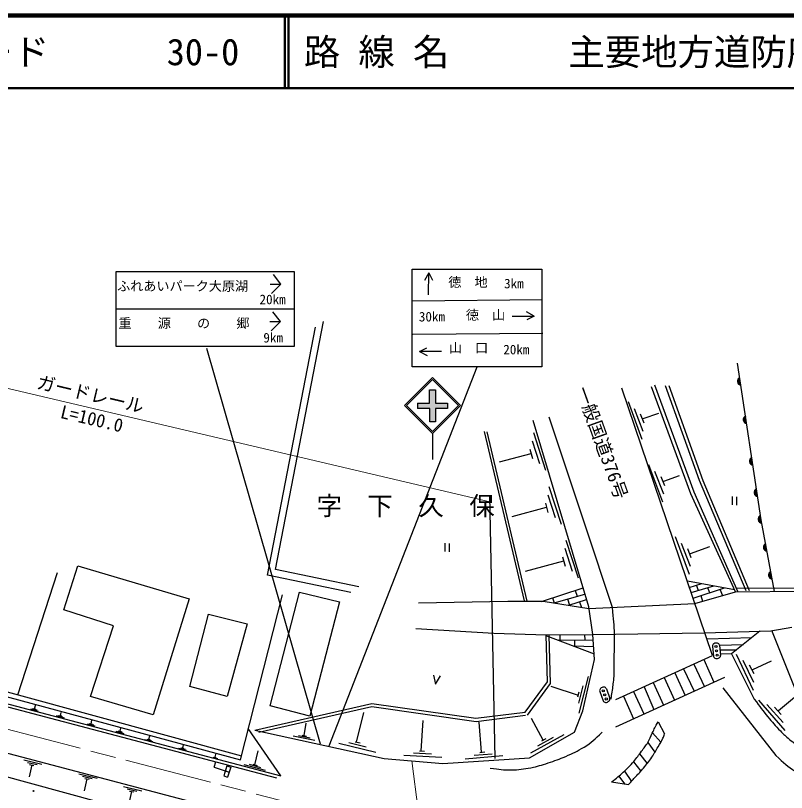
# Model space of a CAD drawing. Units: millimetres, scale not verified. Extents: x 40000 to 680000, y 20000 to 380000.
# Drawn here: x 140743 to 246710, y 273240 to 380000 of the extents above; entities that cross this region are included whole.
import ezdxf
from ezdxf.enums import TextEntityAlignment as Align

# ---------------------------------------------------------------- set-up
doc = ezdxf.new("R2010")
doc.units = ezdxf.units.MM
doc.header["$LTSCALE"] = 1000
doc.linetypes.add('CHAIN', pattern=[18.5, 12, -1.5, 3.5, -1.5])
for name, color, linetype, lineweight in [('M-BGD', 7, 'Continuous', 25), ('M-BMK', 2, 'CHAIN', 13), ('M-STR-HTXT', 7, 'Continuous', 13), ('M-STR-STRC', 7, 'Continuous', 25), ('M-TTL', 2, 'Continuous', 140), ('M-TTL-LINE', 7, 'Continuous', 50)]:
    doc.layers.add(name, color=color, linetype=linetype, lineweight=lineweight)
doc.layers.add('M-BMK-HTXT', color=7, linetype='Continuous')
doc.layers.add('M-TTL-TXT', color=7, linetype='Continuous')
doc.styles.add('ＭＳ ゴシック', font='')
doc.styles.get('ＭＳ ゴシック').set_extended_font_data('MS Gothic')

msp = doc.modelspace()

# ---------------------------------------------------------------- hatches: boundary and pattern name
at = {"layer": 'M-BGD'}
h = msp.add_hatch(color=256, dxfattribs=at)
edge = h.paths.add_edge_path()
edge.add_ellipse((240437, 329733), major_axis=(14, 518), ratio=0.9043965, start_angle=15.0076, end_angle=-176.40977)
edge.add_line((240455, 329215), (240318, 330233))
h = msp.add_hatch(color=256, dxfattribs=at)
edge = h.paths.add_edge_path()
edge.add_ellipse((241232, 324465), major_axis=(8, 518), ratio=0.9043965, start_angle=15.0076, end_angle=-176.40977)
edge.add_line((241256, 323948), (241107, 324964))
h = msp.add_hatch(color=256, dxfattribs=at)
edge = h.paths.add_edge_path()
edge.add_ellipse((242089, 318773), major_axis=(7, 518), ratio=0.9043965, start_angle=15.0076, end_angle=-176.40977)
edge.add_line((242114, 318256), (241963, 319271))
h = msp.add_hatch(color=256, dxfattribs=at)
edge = h.paths.add_edge_path()
edge.add_ellipse((242729, 314463), major_axis=(5, 518), ratio=0.9043965, start_angle=15.0076, end_angle=-176.40977)
edge.add_line((242756, 313946), (242601, 314961))
h = msp.add_hatch(color=256, dxfattribs=at)
edge = h.paths.add_edge_path()
edge.add_ellipse((243277, 310788), major_axis=(2, 518), ratio=0.9043965, start_angle=15.0076, end_angle=-176.40977)
edge.add_line((243307, 310271), (243146, 311285))
h = msp.add_hatch(color=256, dxfattribs=at)
edge = h.paths.add_edge_path()
edge.add_ellipse((244002, 306931), major_axis=(-12, 518), ratio=0.9043965, start_angle=15.0076, end_angle=-176.40977)
edge.add_line((244047, 306416), (243858, 307425))
h = msp.add_hatch(color=256, dxfattribs=at)
edge = h.paths.add_edge_path()
edge.add_ellipse((244713, 303105), major_axis=(-12, 518), ratio=0.9043965, start_angle=15.0076, end_angle=-176.40977)
edge.add_line((244757, 302589), (244569, 303599))
h = msp.add_hatch(color=256, dxfattribs=at)
edge = h.paths.add_edge_path()
edge.add_ellipse((143210, 273441), major_axis=(24.5, -48.2), ratio=1, start_angle=-116.93468, end_angle=63.06532)
at = {"layer": 'M-STR-STRC'}
msp.add_hatch(color=256, dxfattribs=at).paths.add_polyline_path([(198466, 324151), (198466, 326007), (200108, 326007), (200108, 326728), (198466, 326728), (198466, 328569), (197636, 328569), (197636, 326728), (195993, 326728), (195993, 326007), (197667, 326007), (197667, 324151)])

# ---------------------------------------------------------------- linework, layer by layer
at = {"layer": 'M-BGD'}
for p, q in [((176491, 303877), (183054, 337958)), ((175390, 303107), (181953, 337188)), ((243238, 310707), (240001, 332237)), ((233575, 314294), (228169, 328986)), ((234027, 314520), (228621, 329212)), ((234748, 316091), (230081, 329111)), ((235238, 316072), (230570, 329111)), ((236548, 292040), (224068, 328798)), ((226885, 321728), (224989, 326895)), ((227021, 322849), (225815, 325974)), ((214067, 324870), (219984, 307003)), ((227149, 324005), (226653, 325245)), ((227022, 324608), (229146, 325374)), ((219562, 298758), (211888, 324332)), ((210703, 299568), (205191, 322834)), ((211075, 299530), (205564, 322797)), ((211918, 322681), (213602, 317505)), ((211759, 321569), (212776, 318426)), ((211442, 320394), (211791, 319124)), ((211569, 319791), (207198, 318621)), ((229707, 313114), (227811, 318281)), ((229842, 314235), (228637, 317360)), ((229971, 315392), (229475, 316631)), ((229844, 315995), (231997, 316772)), ((241165, 300969), (234748, 316091)), ((241616, 300969), (235238, 316072)), ((214048, 315272), (215732, 310096)), ((206678, 277919), (205957, 314064)), ((213889, 314160), (214906, 311017)), ((239697, 300799), (233575, 314294)), ((240034, 300847), (234027, 314520)), ((239232, 313917), (239232, 312755)), ((213572, 312985), (213921, 311715)), ((239853, 313863), (239853, 312701)), ((213699, 312382), (208948, 311121)), ((245075, 300849), (243238, 310707)), ((199737, 307513), (199737, 306351)), ((216399, 307905), (218082, 302729)), ((233364, 303184), (231468, 308351)), ((200358, 307459), (200358, 306297)), ((216240, 306793), (217256, 303650)), ((219984, 307003), (221824, 301438)), ((233499, 304305), (232294, 307430)), ((233628, 305462), (233132, 306701)), ((233501, 306065), (236183, 307022)), ((215922, 305618), (216272, 304348)), ((147372, 298339), (149293, 304367)), ((149293, 304367), (164618, 299827)), ((216049, 305015), (210776, 303618)), ((141051, 286664), (146499, 303470)), ((187943, 301474), (176491, 303877)), ((186842, 300704), (175390, 303107)), ((233104, 302298), (239550, 301142)), ((213052, 299480), (218787, 301367)), ((221824, 301438), (222743, 298680)), ((233335, 301394), (235075, 301956)), ((233627, 300720), (236718, 301654)), ((233869, 299951), (238181, 301368)), ((234321, 301700), (234592, 301006)), ((235874, 301398), (236130, 300705)), ((237533, 301157), (237895, 300283)), ((239821, 301326), (257587, 301409)), ((171658, 277724), (177434, 300391)), ((175740, 285157), (179784, 300782)), ((214795, 299299), (219005, 300496)), ((217644, 300990), (217950, 300196)), ((234133, 299219), (239697, 300799)), ((234924, 300298), (235180, 299529)), ((239643, 300831), (257587, 301001)), ((164618, 299827), (159640, 283920)), ((196131, 299279), (208400, 299530)), ((208400, 299530), (213284, 299511)), ((213284, 299511), (219551, 298516)), ((214547, 299963), (214786, 299286)), ((216616, 299825), (216892, 298998)), ((216791, 298972), (219222, 299770)), ((218239, 299447), (218547, 298647)), ((219551, 298516), (234133, 299219)), ((154199, 296132), (147372, 298339)), ((220088, 294955), (219562, 298758)), ((151068, 286434), (154199, 296132)), ((195764, 295766), (206481, 295122)), ((244567, 295470), (247437, 295938)), ((206481, 295122), (213659, 294887)), ((213637, 294820), (220272, 292301)), ((213659, 294887), (220127, 294946)), ((213870, 288426), (213659, 294847)), ((214253, 288231), (214081, 294873)), ((215544, 294892), (215544, 294182)), ((218969, 294924), (219000, 294150)), ((220313, 291500), (220088, 294955)), ((220127, 294946), (235431, 295177)), ((235431, 295177), (243103, 295411)), ((243047, 295407), (239135, 292269)), ((243103, 295411), (244567, 295470)), ((248643, 285647), (244684, 295511)), ((108218, 293708), (177195, 275532)), ((215346, 294190), (220204, 294145)), ((217564, 294135), (217564, 293362)), ((235808, 294363), (241950, 294519)), ((108120, 293323), (176634, 275256)), ((217517, 293377), (220200, 293299)), ((236543, 293320), (236694, 291941)), ((237501, 293491), (240786, 293587)), ((237504, 293474), (237659, 292067)), ((237574, 292844), (239894, 292858)), ((218736, 284440), (220313, 291500)), ((223261, 286002), (236548, 292040)), ((235340, 291493), (236733, 288376)), ((239135, 292269), (237634, 292254)), ((239135, 292269), (242287, 286081)), ((242201, 287243), (239837, 292213)), ((233958, 290855), (235432, 287764)), ((242233, 288371), (240744, 291372)), ((242254, 289535), (241646, 290723)), ((242072, 290124), (244654, 291324)), ((198202, 289337), (198461, 288106)), ((231370, 289660), (232790, 286569)), ((232578, 290245), (234012, 287140)), ((198461, 288106), (199141, 289272)), ((210796, 284267), (213870, 288426)), ((218211, 284140), (219512, 289189)), ((223256, 282258), (238259, 289072)), ((228394, 288332), (229801, 285227)), ((229896, 289023), (231303, 285905)), ((104413, 287858), (170907, 270421)), ((134825, 287686), (171658, 277724)), ((135284, 288190), (141085, 286669)), ((211128, 283883), (214253, 288231)), ((218107, 286586), (214373, 287798)), ((218162, 285506), (218784, 287888)), ((221953, 287499), (222420, 286163)), ((227158, 287761), (228499, 284656)), ((237960, 287600), (245237, 278330)), ((141085, 286669), (171801, 278261)), ((159640, 283920), (151068, 286434)), ((218052, 286369), (218225, 287049)), ((221051, 287132), (221509, 285823)), ((224320, 286490), (225686, 283373)), ((225686, 287114), (227085, 284030)), ((245636, 284480), (247813, 286316)), ((103702, 285176), (157517, 270505)), ((143357, 284742), (143516, 285308)), ((173631, 281822), (189698, 285455)), ((181210, 283729), (175740, 285157)), ((189698, 285455), (204025, 283426)), ((246518, 281734), (242931, 285908)), ((246252, 282831), (244027, 285335)), ((142798, 284720), (143872, 284430)), ((143052, 284756), (143669, 284582)), ((143233, 284771), (143509, 284698)), ((146902, 283823), (147021, 284247)), ((174181, 281531), (189737, 285035)), ((187628, 280166), (188640, 284212)), ((189737, 285035), (204063, 283005)), ((204025, 283426), (210796, 284267)), ((217571, 281511), (218736, 284440)), ((245967, 283959), (245068, 284946)), ((146343, 283801), (147418, 283511)), ((146598, 283837), (147215, 283663)), ((146779, 283852), (147055, 283779)), ((151137, 282690), (151251, 283159)), ((196500, 278962), (196764, 283124)), ((204063, 283005), (210835, 283846)), ((213278, 280432), (211654, 283391)), ((229055, 282964), (229939, 281275)), ((150578, 282669), (151652, 282378)), ((150832, 282705), (151449, 282531)), ((151013, 282719), (151289, 282647)), ((155110, 281673), (155217, 282091)), ((177195, 275532), (172732, 282031)), ((180405, 281065), (180695, 282743)), ((204796, 278759), (204452, 282915)), ((154551, 281651), (155625, 281361)), ((154805, 281687), (155422, 281513)), ((154986, 281702), (155262, 281629)), ((159078, 280546), (159214, 281022)), ((173631, 281822), (191428, 277908)), ((178909, 281013), (181890, 280422)), ((179648, 281081), (181229, 280749)), ((180142, 281108), (180730, 280996)), ((211400, 278017), (217571, 281511)), ((211567, 278680), (216137, 281192)), ((212530, 279652), (214690, 280831)), ((228282, 281437), (229421, 280130)), ((158520, 280524), (159594, 280234)), ((158774, 280560), (159391, 280386)), ((158955, 280575), (159231, 280502)), ((163725, 279359), (163827, 279792)), ((185183, 280027), (190251, 278798)), ((186549, 280095), (188939, 279508)), ((187410, 280218), (188093, 280054)), ((213082, 280323), (213697, 280663)), ((227648, 280087), (228629, 278790)), ((163166, 279337), (164240, 279047)), ((163420, 279374), (164037, 279199)), ((163601, 279388), (163877, 279316)), ((168172, 278079), (168332, 278645)), ((173626, 277044), (174092, 278975)), ((195452, 278698), (197909, 278552)), ((196276, 278974), (196978, 278936)), ((204573, 278738), (205272, 278803)), ((141865, 277726), (144369, 277120)), ((167613, 278057), (168687, 277767)), ((167867, 278093), (168484, 277919)), ((168049, 278108), (168324, 278035)), ((191428, 277908), (199483, 277229)), ((194121, 278384), (199327, 278090)), ((199483, 277229), (211400, 278017)), ((202526, 277841), (207720, 278307)), ((203798, 278345), (206250, 278558)), ((226510, 278527), (227574, 277199)), ((142369, 277374), (143698, 277068)), ((142970, 277024), (142598, 275383)), ((142683, 277088), (143280, 276957)), ((168029, 276728), (168263, 277452)), ((168029, 276728), (169846, 276123)), ((169795, 276887), (169372, 275534)), ((169795, 276887), (170321, 276711)), ((170321, 276711), (169897, 275359)), ((172130, 277094), (175063, 276302)), ((172871, 277112), (174426, 276673)), ((173367, 277105), (173946, 276953)), ((225677, 277462), (226689, 276155)), ((149446, 275815), (151949, 275209)), ((149949, 275463), (151278, 275157)), ((169372, 275534), (169897, 275359)), ((169583, 276210), (170109, 276035)), ((223673, 275491), (224443, 274406)), ((224433, 276176), (225413, 274764)), ((150550, 275113), (150178, 273472)), ((150263, 275177), (150860, 275046)), ((222672, 274683), (224997, 274340)), ((155582, 274074), (158086, 273468)), ((156085, 273721), (157414, 273415)), ((156687, 273372), (156315, 271731)), ((156399, 273436), (156996, 273305))]:
    msp.add_line(p, q, dxfattribs=at)
msp.add_lwpolyline([(179784, 300782), (185285, 299446), (181210, 283729)], dxfattribs=at)
msp.add_lwpolyline([(167252, 297729), (172583, 296420), (169835, 286445), (164715, 287819)], close=True, dxfattribs=at)
for centre, radius in [((237023, 293287), 147), ((237100, 292701), 147), ((237177, 292096), 147), ((221526, 287208), 147), ((221733, 286655), 147), ((221945, 286083), 147), ((143210, 273441), 54)]:
    msp.add_circle(centre, radius, dxfattribs=at)
for centre, major_axis, ratio, start_param, end_param in [((240437, 329733), (-14, -518), 0.904396, 3.4297721, 6.3524505), ((241232, 324465), (8, 518), 0.904396, 0.2881795, 3.2108578), ((242089, 318773), (7, 518), 0.904396, 0.2881795, 3.2108578), ((242729, 314463), (-5, -518), 0.904396, 3.4297721, 6.3524505), ((243277, 310788), (2, 518), 0.904396, 0.2881795, 3.2108578), ((244002, 306931), (-12, 518), 0.904396, 0.2881795, 3.2108578), ((244713, 303105), (-12, 518), 0.904396, 0.2881795, 3.2108578), ((237023, 293397), (481, 77), 0.770649, 6.2831853, 9.424778), ((237175, 292019), (-481, -77), 0.770649, 0, 3.1415927), ((221502, 287316), (451, 184), 0.770649, 6.2831853, 9.424778), ((221960, 286007), (-451, -184), 0.770649, 0, 3.1415927)]:
    msp.add_ellipse(centre, major_axis=major_axis, ratio=ratio, start_param=start_param, end_param=end_param, dxfattribs=at)
for points, knots in [([(222743, 298680), (222925, 296897), (222977, 296389), (223023, 294916), (223068, 293462), (223003, 292646), (222982, 291191), (222969, 290301), (223021, 289799), (222942, 288913), (222877, 288176), (222812, 287766), (222702, 287034), (222643, 286643), (222624, 286516), (222542, 286035)], [0, 0, 0, 0, 1, 1, 1, 2, 2, 2, 3, 3, 3, 4, 4, 4, 5, 5, 5, 5]), ([(242287, 286081), (243141, 284904), (243376, 284572), (244136, 283654), (244789, 282866), (245155, 282422), (245870, 281690), (246333, 281216), (246596, 280950), (247112, 280535), (247768, 280007), (248164, 279744), (248875, 279293), (249741, 278743), (250239, 278450), (251157, 277993), (251872, 277637), (252286, 277460), (253035, 277184), (253645, 276960), (253994, 276850), (254624, 276693), (255467, 276483), (255790, 276461), (256820, 276346)], [0, 0, 0, 0, 1, 1, 1, 2, 2, 2, 3, 3, 3, 4, 4, 4, 5, 5, 5, 6, 6, 6, 7, 7, 7, 8, 8, 8, 8]), ([(222672, 274683), (223449, 275288), (223677, 275465), (224275, 276019), (224871, 276570), (225195, 276893), (225726, 277507), (226171, 278023), (226371, 278352), (226776, 278900), (227124, 279373), (227355, 279615), (227654, 280121), (227935, 280598), (228021, 280903), (228264, 281400), (228565, 282015), (228667, 282209), (229055, 282964)], [0, 0, 0, 0, 1, 1, 1, 2, 2, 2, 3, 3, 3, 4, 4, 4, 5, 5, 5, 6, 6, 6, 6]), ([(205998, 276594), (207306, 276396), (207742, 276324), (208867, 276342), (209935, 276360), (210536, 276442), (211585, 276644), (212526, 276825), (213039, 277002), (213950, 277298), (214909, 277610), (215441, 277804), (216366, 278204), (217375, 278640), (217952, 278877), (218883, 279462), (219958, 280139), (220322, 280505), (221399, 281525)], [0, 0, 0, 0, 1, 1, 1, 2, 2, 2, 3, 3, 3, 4, 4, 4, 5, 5, 5, 6, 6, 6, 6]), ([(224997, 274340), (225477, 274868), (225599, 275002), (225988, 275424), (226410, 275881), (226674, 276112), (227073, 276589), (227543, 277151), (227786, 277483), (228198, 278088), (228564, 278626), (228738, 278947), (229069, 279507), (229342, 279971), (229531, 280215), (229734, 280713), (229822, 280929), (229857, 281009), (229939, 281275)], [0, 0, 0, 0, 1, 1, 1, 2, 2, 2, 3, 3, 3, 4, 4, 4, 5, 5, 5, 6, 6, 6, 6]), ([(245237, 278330), (246433, 277232), (246805, 276869), (247936, 276101), (248880, 275461), (249447, 275157), (250460, 274634), (250998, 274356), (251311, 274223), (251868, 273989), (252610, 273677), (252876, 273595), (253805, 273285)], [0, 0, 0, 0, 1, 1, 1, 2, 2, 2, 3, 3, 3, 4, 4, 4, 4])]:
    msp.add_open_spline(points, degree=3, knots=knots, dxfattribs=at)
at = {"layer": 'M-BMK'}
msp.add_line((84290, 296282), (180248, 271355), dxfattribs=at)
at = {"layer": 'M-STR-HTXT'}
msp.add_line((119658, 333478), (205957, 313162), dxfattribs=at)
at = {"layer": 'M-STR-STRC'}
for p, q in [((195261, 331708), (195261, 345169)), ((154595, 334525), (154595, 344830)), ((177221, 343069), (176187, 344406)), ((197565, 344635), (196962, 343581)), ((197527, 341622), (197565, 344635)), ((197565, 344635), (198054, 343618)), ((175762, 343069), (177221, 343069)), ((177221, 343069), (175944, 341793)), ((195261, 340810), (213164, 340963)), ((154595, 339678), (179023, 339678)), ((177153, 337957), (176119, 339293)), ((209009, 338687), (212022, 338689)), ((212022, 338689), (210960, 339277)), ((212022, 338689), (211012, 338186)), ((175694, 337957), (177153, 337957)), ((177153, 337957), (175876, 336681)), ((195338, 336221), (213241, 336374)), ((182643, 279871), (167020, 334240)), ((196260, 333851), (197270, 334354)), ((199273, 333853), (196260, 333851)), ((196260, 333851), (197322, 333262)), ((183870, 279626), (204190, 331731)), ((194196, 326406), (198057, 330267)), ((194493, 326406), (198057, 329970)), ((198057, 330267), (201917, 326406)), ((198057, 329970), (201620, 326406)), ((197636, 326728), (197636, 328569)), ((197636, 328569), (198466, 328569)), ((198466, 328569), (198466, 326728)), ((195993, 326728), (195993, 326007)), ((195993, 326728), (197636, 326728)), ((198466, 326728), (200108, 326728)), ((200108, 326728), (200108, 326007)), ((198057, 322545), (194196, 326406)), ((198057, 322842), (194493, 326406)), ((197667, 326007), (195993, 326007)), ((197667, 324151), (197667, 326007)), ((201917, 326406), (198057, 322545)), ((201620, 326406), (198057, 322842)), ((198466, 326007), (198466, 324151)), ((200140, 326007), (198466, 326007)), ((198466, 324151), (197667, 324151)), ((198057, 322545), (198057, 318989))]:
    msp.add_line(p, q, dxfattribs=at)
at = {"layer": 'M-STR-STRC', "lineweight": 13}
msp.add_line((195215, 277588), (199072, 247072), dxfattribs=at)
at = {"layer": 'M-STR-STRC'}
for points in [[(195261, 345169), (213088, 345169), (213088, 331708), (195261, 331708)], [(154595, 344830), (179023, 344830), (179023, 334525), (154595, 334525)]]:
    msp.add_lwpolyline(points, dxfattribs=at)
at = {"layer": 'M-TTL'}
msp.add_line((680000, 380000), (40000, 380000), dxfattribs=at)
at = {"layer": 'M-TTL-LINE'}
for p, q in [((177750, 380000), (177750, 370000)), ((178250, 380000), (178250, 370000)), ((40000, 370000), (680000, 370000))]:
    msp.add_line(p, q, dxfattribs=at)

# ---------------------------------------------------------------- texts
at = {"layer": 'M-BGD', "style": 'ＭＳ ゴシック'}
msp.add_text('一般国道376号', height=1833, rotation=289.792, dxfattribs=at).set_placement((217230, 328458), align=Align.BOTTOM_LEFT)
at = {"layer": 'M-BMK-HTXT', "style": 'ＭＳ ゴシック'}
msp.add_text('字\u3000下\u3000久\u3000保', height=2566, dxfattribs=at).set_placement((182109, 310570), align=Align.BOTTOM_LEFT)
at = {"layer": 'M-STR-HTXT', "style": 'ＭＳ ゴシック'}
for s, p in [('ガードレール', (143416, 328273)), ('\u3000L=100.0', (144226, 324766))]:
    msp.add_text(s, height=1833, rotation=346.666, dxfattribs=at).set_placement(p, align=Align.BOTTOM_LEFT)
at = {"layer": 'M-STR-STRC', "style": 'ＭＳ ゴシック'}
for s, p in [('徳\u3000地', (200232, 342316)), ('3km', (207898, 342119)), ('ふれあいパーク大原湖', (154706, 341771)), ('20km', (174282, 339937)), ('徳\u3000山', (202643, 337797)), ('重\u3000\u3000源\u3000\u3000の\u3000\u3000郷', (154889, 336667)), ('30km', (196184, 337562)), ('9km', (174808, 334675)), ('山\u3000口', (200307, 333279)), ('20km', (207785, 333044))]:
    msp.add_text(s, height=1320, dxfattribs=at).set_placement(p, align=Align.BOTTOM_LEFT)
at = {"layer": 'M-TTL-TXT', "style": 'ＭＳ ゴシック'}
for s, p in [('図面コード', (120380, 375000)), ('路 線 名', (180380, 375000)), ('主要地方道防府徳地線', (216734, 375000)), ('30-0', (161521, 375000))]:
    msp.add_text(s, height=3666, dxfattribs=at).set_placement(p, align=Align.MIDDLE_LEFT)

doc.saveas('drawing.dxf')
